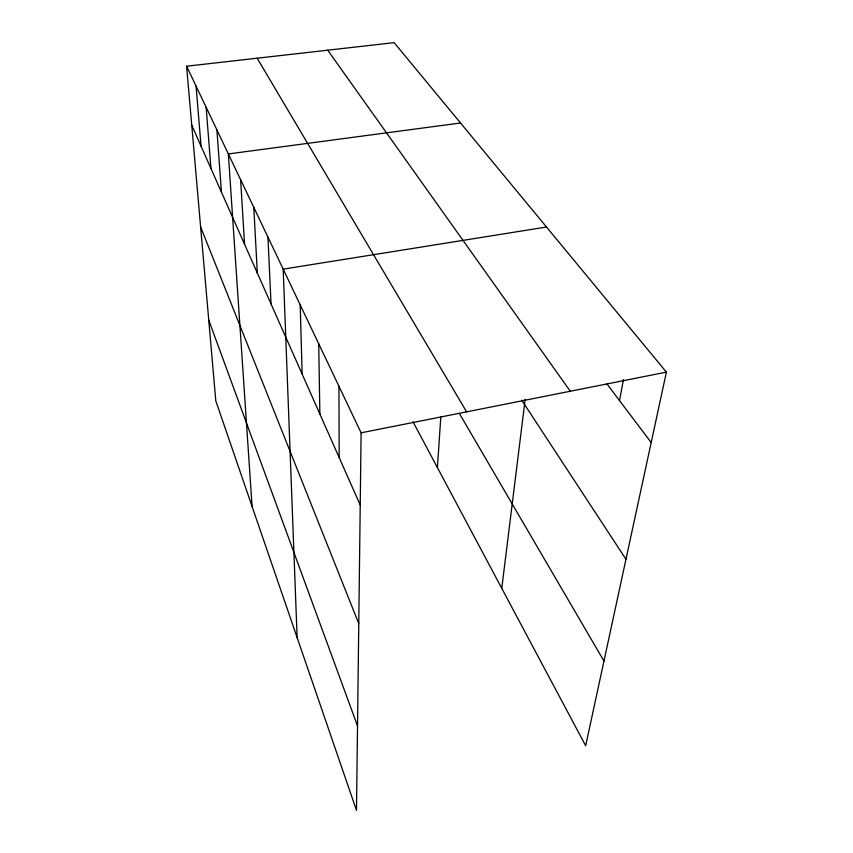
<?xml version="1.0" encoding="UTF-8"?>
<svg xmlns="http://www.w3.org/2000/svg" width="853" height="853" viewBox="0 0 853 853"><rect width="100%" height="100%" fill="white"/><g stroke="black" fill="none" stroke-linecap="round" stroke-linejoin="round"><path stroke-width="1.28" d="M186.594 66.214L361.107 432.823L356.49 810.35L215.798 400.867L186.594 66.214L394.139 42.65L666.406 372.132L585.659 745.757L413.001 421.787M437.408 467.583L440.798 417.042M501.767 588.346L525.181 399.257M619.502 400.569L623.447 379.617M361.107 432.823L666.406 372.132M546.496 227.026L283.196 269.143L297.132 637.586M460.524 122.981L228.359 153.945L252.093 506.501M606.878 383.839L651.18 442.547M327.712 50.188L570.305 391.239M521.684 400.164L625.963 559.269M257.169 58.196L466.612 411.85M459.458 413.62L603.967 661.064M191.744 125.188L360.222 505.019M200.626 226.962L358.772 623.607M208.75 320.078L357.524 725.946M196.073 86.121L201.052 146.183M206.149 107.297L210.936 168.457M216.897 129.859L221.439 192.138M240.621 179.716L244.566 244.278M253.789 207.364L257.339 273.077M267.938 237.091L271.041 303.967M300.213 304.905L302.133 374.062M318.734 343.802L319.875 414.068M338.95 386.27L339.174 457.56"/></g></svg>
